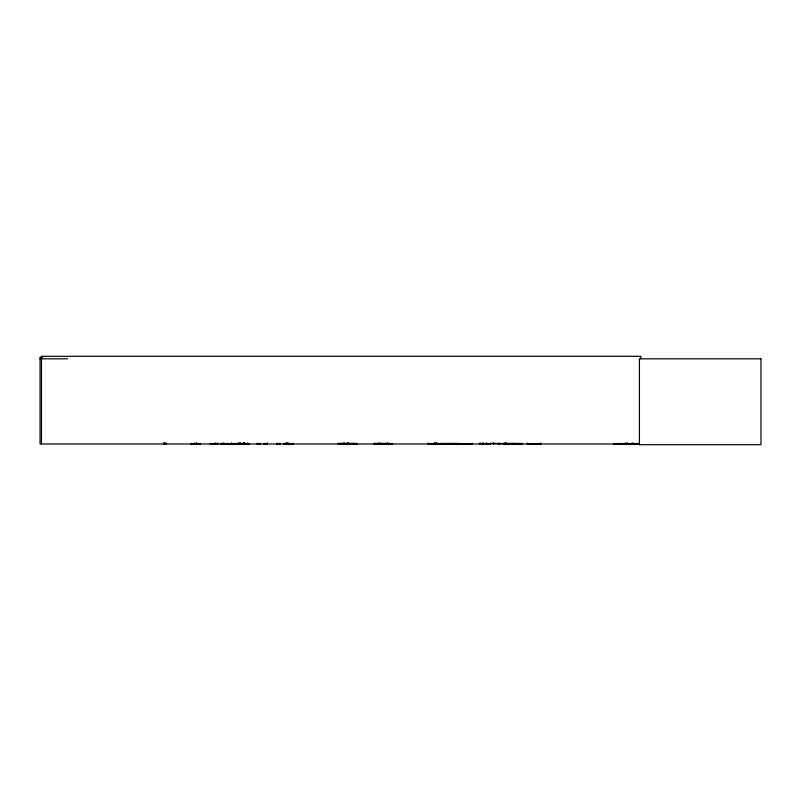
<?xml version="1.0" encoding="UTF-8"?>
<svg xmlns="http://www.w3.org/2000/svg" width="801" height="801" viewBox="0 0 801 801"><rect width="100%" height="100%" fill="white"/><g stroke="black" fill="none" stroke-linecap="round" stroke-linejoin="round"><path stroke-width="1.2" d="M428.605 443.944L428.615 443.263M440.991 443.944L440.991 443.263M441.491 443.974L428.104 443.944L428.114 443.263M441.491 443.884L441.491 443.263M498.723 443.944L498.783 443.263M511.569 443.974L511.619 443.263M618.843 443.864L618.863 443.263M235.134 443.263L235.134 443.974L235.244 443.263M190.628 443.974L200.06 443.884M243.784 443.944L243.965 442.903M373.827 443.974L392.67 443.904M263.799 443.974L267.174 443.884L267.264 443.083M449.611 443.954L472.35 443.934L442.903 443.924M451.424 443.764L451.834 443.764M469.977 443.954L470.087 443.293M470.648 443.954L470.087 443.594M449.701 443.764L450.232 443.954M472.159 443.764L442.883 443.644M225.952 443.884L226.012 443.323L226.082 443.974M244.165 443.884L244.225 443.323M489.922 443.884L479.579 443.323M210.072 443.884L217.271 443.884L217.371 443.263L217.421 443.974M374.287 443.884L374.367 443.323M380.795 443.884L380.875 443.323M264.32 443.884L264.41 443.323L264.49 443.974M436.004 443.884L436.094 443.323M527.008 443.884L541.146 443.944M42.553 357.206L40.05 357.206L40.05 443.974L639.578 443.974M40.05 358.818L67.524 358.818M338.072 443.414L354.112 443.414M374.548 443.414L390.578 443.414M442.913 443.414L458.953 443.414M506.292 443.414L522.322 443.414M637.015 443.594L613.726 443.954L639.358 443.884L639.358 443.263M338.042 443.624L354.142 443.624M374.518 443.644L390.618 443.644M506.262 443.644L522.362 443.624M613.726 443.764L637.015 443.764M249.461 443.944L221.737 443.884M260.715 443.944L257.341 443.884M280.61 443.944L277.226 443.884M338.062 443.924L357.496 443.904M490.232 443.323L522.342 443.924M506.052 443.884L505.962 443.323M505.061 443.864L505.091 443.083M280.08 443.884L280 443.323M260.195 443.884L260.105 443.323L260.025 443.974M356.996 443.884L356.916 443.323M353.321 443.884L353.231 443.323L353.151 443.974M392.22 443.884L392.14 443.323L392.069 443.974M385.712 443.884L385.631 443.323L385.551 443.974M228.525 443.884L228.445 443.323L228.365 443.974M499.684 443.884L499.794 443.263M499.343 443.884L499.283 443.323L499.213 443.974M293.526 443.884L284.135 443.884M240.03 443.884L239.97 443.323L239.91 443.974M488.81 443.884L488.75 443.323L488.69 443.974M471.889 443.954L472.169 443.293M634.072 443.864L634.052 443.263L634.192 443.944M540.635 443.794L540.635 443.323M244.355 443.794L244.515 443.323L244.605 443.974M512.65 443.884L512.63 443.263M640.83 358.818L640.83 356.305L41.462 356.305L41.462 443.974M636.995 443.293L637.015 443.954M633.14 443.083L633.14 443.974M632.7 443.083L632.7 443.974M631.488 443.263L631.488 443.974M627.674 443.083L627.674 443.974M627.233 443.083L627.233 443.974M626.482 443.263L626.482 443.974M625.681 443.083L625.681 443.974M625.241 443.083L625.241 443.974M621.426 443.263L621.426 443.974M540.545 443.263L540.475 443.974L540.435 443.263M527.599 443.263L527.619 443.974L527.549 443.263M506.322 443.083L506.322 443.974M505.882 443.083L505.872 443.974M505.541 443.083L505.541 443.974M504.94 443.263L504.94 443.974M503.999 443.083L503.969 443.974M493.827 443.083L493.827 443.974M493.516 443.083L493.516 443.974M486.698 443.083L486.698 443.974M486.387 443.083L486.387 443.974M483.253 443.083L483.253 443.974M482.933 443.083L482.933 443.974M481 443.263L481 443.974M479.519 443.263L479.519 443.974M439.919 443.263L439.919 443.974M438.097 443.083L438.067 443.974M437.116 443.263L437.116 443.974M436.495 443.083L436.495 443.974M436.185 443.083L436.185 443.974M435.263 443.083L435.283 443.974M434.973 442.903L434.833 443.974L434.783 443.083M434.342 443.083L434.322 443.974M430.748 443.263L430.748 443.974M387.684 443.083L387.684 443.974M387.464 443.083L387.464 443.974M380.956 443.263L380.956 443.974M379.043 443.083L379.043 443.974M378.823 443.083L378.823 443.974M374.437 443.263L374.437 443.974M356.825 443.263L356.825 443.974M353.682 443.083L353.551 443.974M349.096 442.903L349.096 443.974M347.864 442.903L347.864 443.974M347.324 442.903L347.324 443.974M344.48 443.263L344.48 443.974M344.08 443.083L344.08 443.974M343.949 443.083L343.949 443.974M340.805 443.263L340.805 443.974M293.056 443.263L293.056 443.974M288.37 442.903L288.37 443.974M287.669 443.083L287.669 443.974M287.359 443.083L287.359 443.974M286.598 442.903L286.598 443.974M285.867 442.903L285.867 443.974M284.005 443.263L284.005 443.974M279.909 443.263L279.909 443.974M267.364 443.083L267.344 443.974M257.251 443.083L257.161 443.974M248.951 443.263L248.951 443.974M245.196 442.903L245.196 443.974M244.295 443.263L244.285 443.974M243.564 443.083L243.564 443.974M243.254 443.083L243.254 443.974M240.941 443.083L240.941 443.974M240.58 442.903L240.62 443.974M239.329 442.903L239.329 443.974M238.868 443.083L238.868 443.974M238.548 443.083L238.548 443.974M231.829 443.083L231.829 443.974M231.509 443.083L231.509 443.974M223.879 443.083L223.879 443.974M223.639 443.083L223.639 443.974M221.587 443.263L221.587 443.974M220.726 443.263L220.726 443.974M218.052 443.263L218.052 443.974M216.64 443.263L216.64 443.974M215.359 443.083L215.359 443.974M215.129 443.083L215.129 443.974M213.917 443.263L213.917 443.974M210.633 443.263L210.633 443.974M200.18 443.263L200.18 443.974M196.836 443.083L196.836 443.974M196.565 442.903L196.525 443.974M194.793 442.903L194.793 443.974M191.139 443.263L191.139 443.974M166.207 442.903L166.207 443.974M164.956 442.903L164.956 443.974M164.435 442.903L164.435 443.974M163.704 442.903L163.704 443.974M760.95 358.818L639.418 358.818L639.418 444.695L760.95 444.695L760.95 358.818M490.162 443.974L490.162 443.263L490.052 443.974M277.136 443.974L277.136 443.083L277.056 443.974M247.459 443.974L247.479 443.083L247.379 443.974"/></g></svg>
